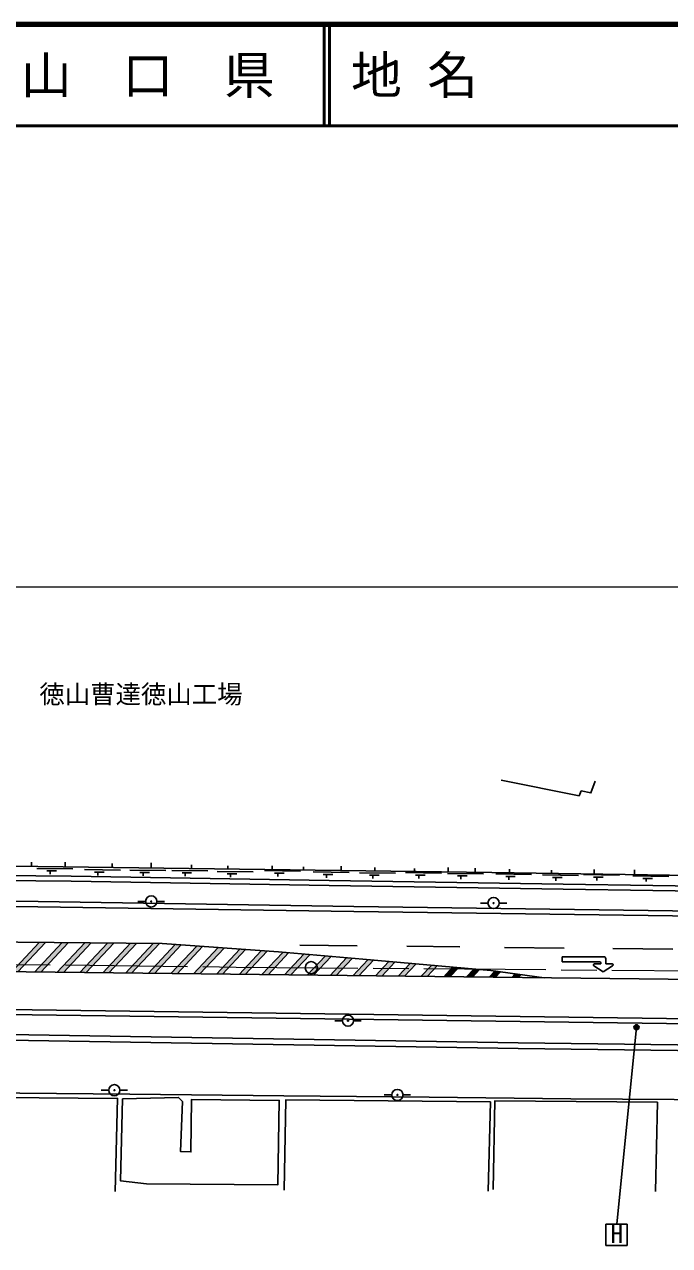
# Model space of a CAD drawing. Units: millimetres at full size, sheet at 1:1000; details may follow other scales. Extents: x 40000 to 680000, y 20000 to 380000.
# Drawn here: x 338232 to 401736, y 259685 to 380000 of the extents above; entities that cross this region are included whole.
import ezdxf
from ezdxf.enums import TextEntityAlignment as Align

# ---------------------------------------------------------------- set-up
doc = ezdxf.new("R2010")
doc.units = ezdxf.units.MM
doc.header["$LTSCALE"] = 1000
doc.linetypes.add('CHAIN', pattern=[18.5, 12, -1.5, 3.5, -1.5])
for name, color, linetype, lineweight in [('M-BGD', 7, 'Continuous', 25), ('M-BGD-EXST', 7, 'Continuous', 25), ('M-BMK', 2, 'CHAIN', 13), ('M-BMK-SRVR', 3, 'Continuous', 25), ('M-STR-HTXT', 7, 'Continuous', 13), ('M-STR-STRC', 7, 'Continuous', 25), ('M-TTL', 2, 'Continuous', 140), ('M-TTL-LINE', 7, 'Continuous', 50)]:
    doc.layers.add(name, color=color, linetype=linetype, lineweight=lineweight)
doc.layers.add('M-BMK-HTXT', color=7, linetype='Continuous')
doc.layers.add('M-TTL-TXT', color=7, linetype='Continuous')
doc.styles.add('ＭＳ ゴシック', font='')
doc.styles.get('ＭＳ ゴシック').set_extended_font_data('MS Gothic')

msp = doc.modelspace()

# ---------------------------------------------------------------- hatches: boundary and pattern name
at = {"layer": 'M-BGD'}
h = msp.add_hatch(color=256, dxfattribs=at)
edge = h.paths.add_edge_path()
edge.add_ellipse((350710, 293591), major_axis=(-49.2, -9), ratio=1, start_angle=169.62401, end_angle=-10.37599)
h = msp.add_hatch(color=256, dxfattribs=at)
edge = h.paths.add_edge_path()
edge.add_ellipse((384410, 293435), major_axis=(-49.2, -9), ratio=1, start_angle=169.62401, end_angle=-10.37599)
h = msp.add_hatch(color=256, dxfattribs=at)
edge = h.paths.add_edge_path()
edge.add_ellipse((370084, 281842), major_axis=(-49.2, -9), ratio=1, start_angle=169.62401, end_angle=-10.37599)
h = msp.add_hatch(color=256, dxfattribs=at)
edge = h.paths.add_edge_path()
edge.add_ellipse((347084, 274991), major_axis=(-49.2, -9), ratio=1, start_angle=169.62401, end_angle=-10.37599)
h = msp.add_hatch(color=256, dxfattribs=at)
edge = h.paths.add_edge_path()
edge.add_ellipse((374947, 274526), major_axis=(-49.2, -9), ratio=1, start_angle=169.62401, end_angle=-10.37599)
at = {"layer": 'M-BGD-EXST'}
msp.add_hatch(color=256, dxfattribs=at).paths.add_polyline_path([(398728, 281193, 1), (398228, 281193, 1)])
at = {"layer": 'M-STR-STRC'}
for points in [[(340306, 289547), (339695, 289553), (336981, 286658), (337592, 286651)], [(342548, 289525), (341936, 289531), (339219, 286633), (339829, 286626)], [(344789, 289503), (344178, 289509), (341457, 286607), (342067, 286600)], [(347030, 289482), (346419, 289488), (343695, 286582), (344305, 286575)], [(349272, 289460), (348661, 289466), (345933, 286556), (346543, 286549)], [(351513, 289438), (350902, 289444), (348170, 286531), (348781, 286524)], [(353648, 289303), (353070, 289344), (350408, 286505), (351019, 286498)], [(355766, 289150), (355188, 289191), (352646, 286480), (353256, 286473)], [(357885, 288997), (357307, 289039), (354884, 286454), (355494, 286447)], [(360003, 288844), (359425, 288886), (357122, 286429), (357732, 286422)], [(362122, 288691), (361544, 288733), (359360, 286403), (359970, 286396)], [(364227, 288524), (363657, 288574), (361598, 286378), (362208, 286371)], [(366318, 288342), (365748, 288392), (363835, 286352), (364446, 286345)], [(368409, 288160), (367839, 288210), (366073, 286327), (366684, 286320)], [(370500, 287978), (369930, 288028), (368311, 286301), (368921, 286294)], [(372590, 287795), (372021, 287845), (370549, 286276), (371159, 286269)], [(374678, 287610), (374109, 287660), (372787, 286250), (373397, 286243)], [(376767, 287425), (376197, 287475), (375025, 286225), (375635, 286218)], [(378855, 287240), (378286, 287291), (377262, 286199), (377873, 286192)], [(380944, 287055), (380374, 287106), (379500, 286174), (380111, 286167)], [(383032, 286870), (382462, 286921), (381738, 286148), (382348, 286141)], [(385082, 286645), (384535, 286718), (383976, 286123), (384586, 286116)], [(386824, 286090), (387090, 286373), (386542, 286447), (386214, 286097)], [(388550, 286176), (388452, 286072), (389062, 286065), (389097, 286102)]]:
    msp.add_hatch(color=256, dxfattribs=at).paths.add_polyline_path(points)
h = msp.add_hatch(color=256, dxfattribs=at)
edge = h.paths.add_edge_path()
edge.add_line((394960, 287546), (394960, 287446))

# ---------------------------------------------------------------- linework, layer by layer
at = {"layer": 'M-BGD'}
for p, q in [((338919, 297034), (338919, 297472)), ((342250, 296990), (342250, 297446)), ((346881, 296930), (346881, 297344)), ((350708, 296880), (350708, 297383)), ((354688, 296828), (354688, 297204)), ((339461, 296846), (342997, 296794)), ((340446, 296597), (341390, 296597)), ((340768, 296597), (340768, 296276)), ((344139, 296729), (347675, 296677)), ((345124, 296480), (346068, 296480)), ((345446, 296480), (345446, 296159)), ((348616, 296685), (352152, 296633)), ((349601, 296436), (350545, 296436)), ((349923, 296436), (349923, 296115)), ((352757, 296655), (356293, 296603)), ((353742, 296407), (354686, 296407)), ((354063, 296407), (354063, 296085)), ((357215, 296553), (360751, 296501)), ((358200, 296304), (359144, 296304)), ((358246, 296782), (358246, 297114)), ((358522, 296304), (358522, 295983)), ((361869, 296626), (365404, 296574)), ((362621, 296724), (362621, 297102)), ((362854, 296377), (363797, 296377)), ((363175, 296377), (363175, 296056)), ((365707, 296684), (365707, 296999)), ((366668, 296494), (370204, 296442)), ((367653, 296245), (368596, 296245)), ((367974, 296245), (367974, 295924)), ((369417, 296636), (369417, 297075)), ((371218, 296420), (374754, 296368)), ((372203, 296172), (373147, 296172)), ((372525, 296172), (372525, 295850)), ((372721, 296593), (372721, 296921)), ((375741, 296435), (379276, 296383)), ((376622, 296542), (376622, 296845)), ((376726, 296186), (377669, 296186)), ((377047, 296186), (377047, 295865)), ((379891, 296347), (383427, 296295)), ((379936, 296498), (379936, 296921)), ((380876, 296098), (381819, 296098)), ((381197, 296098), (381197, 295777)), ((382613, 296463), (382613, 296857)), ((384619, 296303), (388154, 296251)), ((385604, 296054), (386547, 296054)), ((385925, 296054), (385925, 295733)), ((385991, 296416), (385991, 296755)), ((389224, 296201), (392759, 296149)), ((390101, 296355), (390101, 296678)), ((393276, 296230), (396811, 296178)), ((394261, 295981), (395204, 295981)), ((394309, 296293), (394309, 296742)), ((394582, 295981), (394582, 295660)), ((398134, 296112), (401670, 296061)), ((398277, 296234), (398277, 296703)), ((390209, 295952), (391152, 295952)), ((390530, 295952), (390530, 295631)), ((399119, 295864), (400063, 295864)), ((399440, 295864), (399440, 295542)), ((350160, 293591), (349410, 293591)), ((351260, 293591), (352010, 293591)), ((383860, 293435), (383110, 293435)), ((384960, 293435), (385710, 293435)), ((369534, 281842), (368784, 281842)), ((370634, 281842), (371384, 281842)), ((346534, 274991), (345784, 274991)), ((347634, 274991), (348384, 274991)), ((374397, 274526), (373647, 274526)), ((375497, 274526), (376247, 274526))]:
    msp.add_line(p, q, dxfattribs=at)
for points in [[(464147, 310171), (463915, 294112), (463411, 292482), (461826, 291534), (459727, 291358), (447197, 291585), (424075, 291839), (414095, 292004), (370655, 292604), (339566, 293074), (315960, 293342), (287912, 293620), (259297, 294000), (228250, 294269), (199724, 294177), (182477, 294294), (159177, 294593), (130438, 295021), (126642, 295199), (125131, 296073), (124519, 297021), (124507, 297463)], [(463647, 310179), (463416, 294191), (462990, 292813), (461669, 292022), (459711, 291858), (447204, 292085), (424082, 292339), (414103, 292504), (370662, 293104), (339572, 293574), (315965, 293842), (287918, 294120), (259303, 294500), (228251, 294769), (199725, 294677), (182482, 294794), (159184, 295093), (130454, 295521), (126787, 295693), (125485, 296445), (125015, 297174), (125007, 297455)], [(385165, 305532), (392829, 304004), (393044, 304481), (394000, 304290), (394429, 305436)], [(459752, 299926), (456438, 295372), (384231, 296442), (312218, 297383), (279180, 297553), (253321, 297620), (229534, 297594), (214265, 297661), (156648, 298103), (124509, 298584), (122994, 300391)], [(463416, 294191), (449378, 294456), (417751, 294904), (391262, 295299), (368235, 295649), (342838, 296083), (311360, 296378), (263223, 296877), (216230, 297347), (197745, 297389), (176803, 297436), (152802, 297706), (133957, 297807), (124068, 297970), (66081, 298184)], [(463262, 293694), (449370, 293956), (417744, 294404), (391255, 294799), (368227, 295149), (342832, 295583), (311355, 295878), (263218, 296377), (216227, 296847), (197744, 296889), (176800, 296936), (152798, 297206), (133951, 297307), (124063, 297470), (66082, 297684)], [(319627, 280708), (319676, 281663), (320591, 282540), (321964, 283100), (326959, 283089), (454266, 281343)], [(320128, 280701), (320165, 281439), (320868, 282113), (322062, 282600), (326955, 282589), (454259, 280843)], [(457412, 278231), (386837, 279110), (332577, 279987), (298896, 280430)], [(457419, 278781), (386845, 279660), (332585, 280537), (298904, 280980)], [(319651, 274858), (348608, 274611), (363765, 274432), (378075, 274295), (392030, 274158), (402186, 274067), (413889, 273853), (434457, 273644), (455803, 273417)], [(320327, 265034), (320252, 265804), (319763, 266011), (319801, 269018), (320233, 269281), (320309, 274412), (347400, 274176), (347153, 265026)], [(383880, 265060), (384099, 273844), (363970, 274054), (363792, 265144)], [(400340, 265008), (400535, 273801), (384535, 273931), (384373, 265203)]]:
    msp.add_lwpolyline(points, dxfattribs=at)
msp.add_lwpolyline([(347869, 274155), (347698, 266063), (350256, 265765), (363181, 265671), (363311, 273983), (354670, 274071), (354626, 268913), (353581, 268957), (353799, 273875), (353407, 274288)], close=True, dxfattribs=at)
for centre, radius in [((350710, 293591), 550), ((350710, 293591), 50), ((384410, 293435), 550), ((384410, 293435), 50), ((370084, 281842), 550), ((370084, 281842), 50), ((347084, 274991), 550), ((347084, 274991), 50), ((374947, 274526), 550), ((374947, 274526), 50)]:
    msp.add_circle(centre, radius, dxfattribs=at)
at = {"layer": 'M-BGD-EXST'}
for p, q in [((398478, 281193), (396553, 261785)), ((397576, 261785), (395476, 261785)), ((395476, 261785), (395476, 259685)), ((397576, 259685), (397576, 261785)), ((395476, 259685), (397576, 259685))]:
    msp.add_line(p, q, dxfattribs=at)
msp.add_circle((398478, 281193), 250, dxfattribs=at)
at = {"layer": 'M-BMK'}
msp.add_lwpolyline([(66097, 290248), (74191, 290195), (106619, 289865), (143242, 289486), (182455, 289014), (204601, 288770), (238937, 288504), (273103, 288156), (305281, 287782), (359064, 287126), (405664, 286744), (441466, 286357), (485942, 285783), (502192, 285715), (507814, 285764), (519241, 286267), (532535, 287226), (544954, 288397), (557773, 289680), (566764, 290577)], dxfattribs=at)
at = {"layer": 'M-BMK-SRVR'}
msp.add_circle((366468, 287065), 600, dxfattribs=at)
at = {"layer": 'M-STR-HTXT'}
msp.add_line((66030, 324594), (492079, 324594), dxfattribs=at)
at = {"layer": 'M-STR-STRC'}
for p, q in [((336981, 286658), (339695, 289553)), ((337592, 286651), (340306, 289547)), ((339219, 286633), (341936, 289531)), ((339829, 286626), (342548, 289525)), ((341457, 286607), (344178, 289509)), ((342067, 286600), (344789, 289503)), ((343695, 286582), (346419, 289488)), ((344305, 286575), (347030, 289482)), ((345933, 286556), (348661, 289466)), ((346543, 286549), (349272, 289460)), ((348170, 286531), (350902, 289444)), ((348781, 286524), (351513, 289438)), ((350408, 286505), (353070, 289344)), ((351019, 286498), (353648, 289303)), ((352646, 286480), (355188, 289191)), ((353256, 286473), (355766, 289150)), ((354884, 286454), (357307, 289039)), ((355494, 286447), (357885, 288997)), ((357122, 286429), (359425, 288886)), ((357732, 286422), (360003, 288844)), ((365346, 289297), (370984, 289232)), ((375885, 289175), (381082, 289115)), ((385503, 289064), (391352, 288996)), ((396164, 288941), (402073, 288873)), ((359360, 286403), (361544, 288733)), ((359970, 286396), (362122, 288691)), ((361598, 286378), (363657, 288574)), ((362208, 286371), (364227, 288524)), ((363835, 286352), (365748, 288392)), ((364446, 286345), (366318, 288342)), ((366073, 286327), (367839, 288210)), ((366684, 286320), (368409, 288160)), ((368311, 286301), (369930, 288028)), ((368921, 286294), (370500, 287978)), ((370549, 286276), (372021, 287845)), ((371159, 286269), (372590, 287795)), ((372787, 286250), (374109, 287660)), ((373397, 286243), (374678, 287610)), ((391154, 288146), (395260, 288146)), ((391154, 288146), (391154, 287646)), ((391154, 287646), (394860, 287646)), ((395460, 287946), (395460, 287446)), ((298503, 287097), (451137, 285357)), ((375025, 286225), (376197, 287475)), ((375635, 286218), (376767, 287425)), ((377262, 286199), (378286, 287291)), ((377873, 286192), (378855, 287240)), ((379500, 286174), (380374, 287106)), ((380111, 286167), (380944, 287055)), ((381738, 286148), (382462, 286921)), ((382348, 286141), (383032, 286870)), ((383976, 286123), (384535, 286718)), ((384586, 286116), (385082, 286645)), ((386214, 286097), (386542, 286447)), ((386824, 286090), (387090, 286373)), ((394285, 287263), (395210, 286646)), ((394960, 287446), (394340, 287446)), ((394960, 287546), (394960, 287446)), ((395210, 286646), (396135, 287263)), ((396080, 287446), (395460, 287446)), ((388452, 286072), (388550, 286176)), ((389062, 286065), (389097, 286102))]:
    msp.add_line(p, q, dxfattribs=at)
msp.add_lwpolyline([(298531, 289951), (351803, 289436), (363226, 288611), (371538, 287888), (384132, 286773), (389405, 286061)], dxfattribs=at)
for centre, radius, start, end in [((394860, 287546), 100, 0, 90), ((395260, 287946), 200, 0.06435, 90), ((394340, 287346), 100, 90, 236.30993), ((396080, 287346), 100, 303.69007, 90)]:
    msp.add_arc(centre, radius, start, end, dxfattribs=at)
at = {"layer": 'M-TTL'}
msp.add_line((680000, 380000), (40000, 380000), dxfattribs=at)
at = {"layer": 'M-TTL-LINE'}
for p, q in [((367750, 380000), (367750, 370000)), ((368250, 380000), (368250, 370000)), ((40000, 370000), (680000, 370000))]:
    msp.add_line(p, q, dxfattribs=at)

# ---------------------------------------------------------------- texts
at = {"layer": 'M-BGD-EXST', "style": 'ＭＳ ゴシック'}
msp.add_text('H', height=1833, dxfattribs=at).set_placement((395929, 259377), align=Align.BOTTOM_LEFT)
at = {"layer": 'M-BMK-HTXT', "style": 'ＭＳ ゴシック'}
msp.add_text('徳山曹達徳山工場', height=1833, dxfattribs=at).set_placement((339700, 312545), align=Align.BOTTOM_LEFT)
at = {"layer": 'M-TTL-TXT', "style": 'ＭＳ ゴシック'}
msp.add_text('山\u3000口\u3000県', height=3666, dxfattribs=at).set_placement((350375, 375000), align=Align.MIDDLE_CENTER)
msp.add_text('地 名', height=3666, dxfattribs=at).set_placement((370380, 375000), align=Align.MIDDLE_LEFT)

doc.saveas('drawing.dxf')
